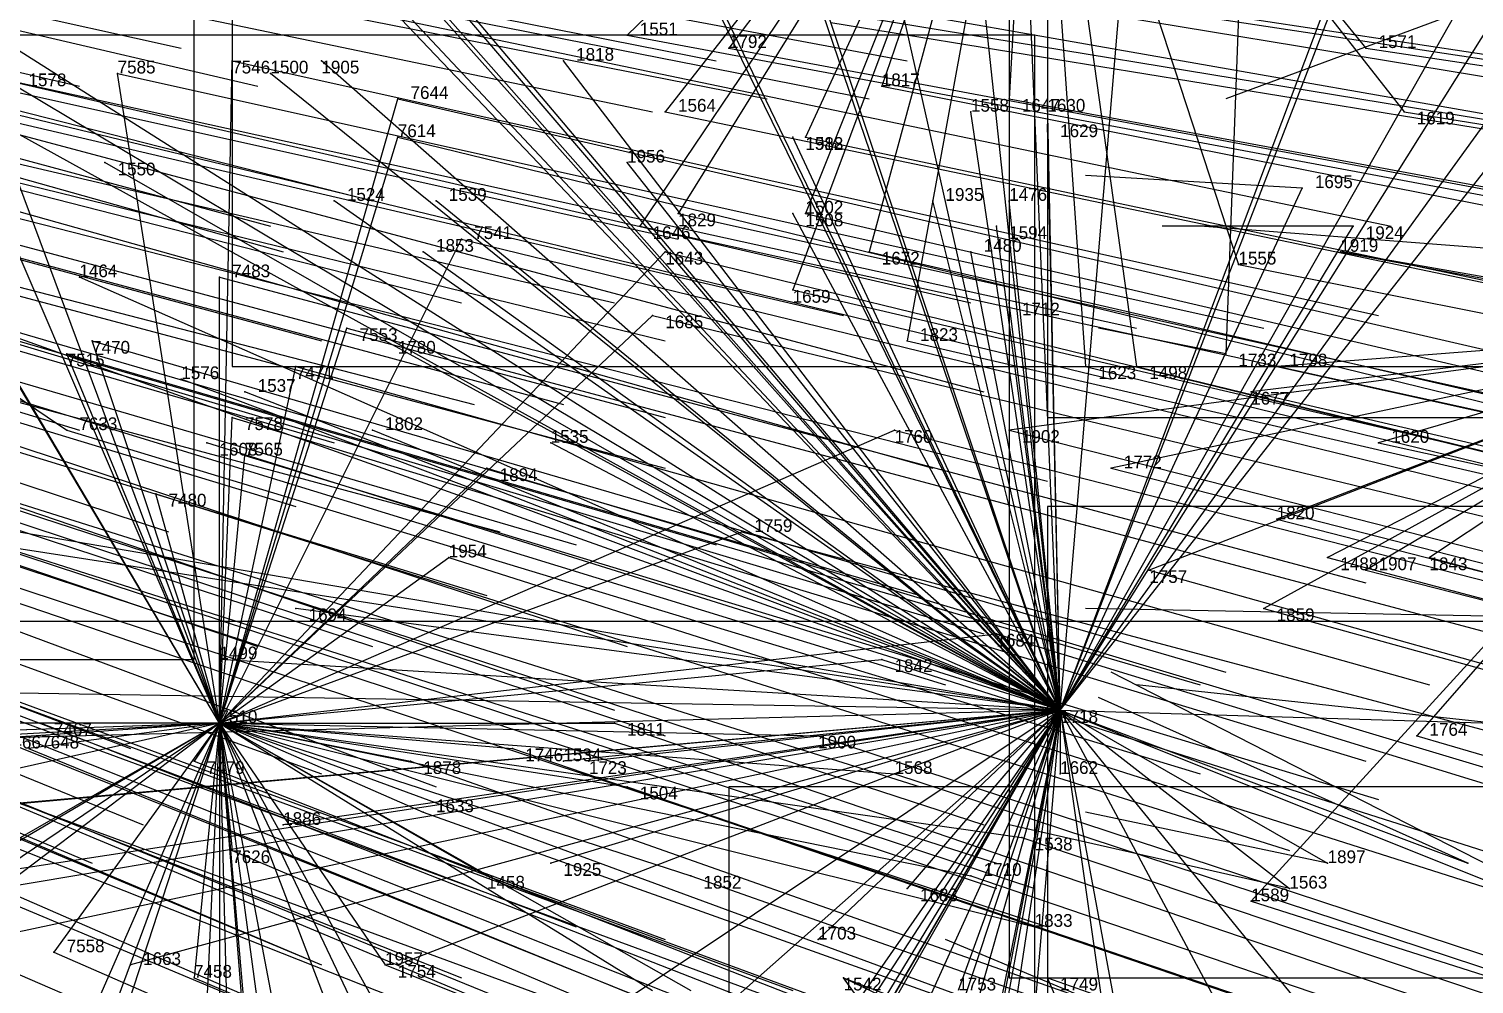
# Model space of a CAD drawing. Extents: x -0.5 to 0.59, y -0.5 to 0.59.
# Drawn here: x 0.327 to 0.4405, y -0.1445 to -0.0695 of the extents above; entities that cross this region are included whole.
import ezdxf

# ---------------------------------------------------------------- set-up
doc = ezdxf.new("R2010")
doc.units = 0
for name, color, linetype in [('Clients', 3, 'CONTINUOUS'), ('Facilities', 3, 'CONTINUOUS'), ('Facilities_lines', 3, 'CONTINUOUS'), ('Min_max_boxes', 1, 'CONTINUOUS'), ('Normals', 1, 'CONTINUOUS'), ('Source_points', 5, 'CONTINUOUS'), ('Text', 3, 'CONTINUOUS')]:
    doc.layers.add(name, color=color, linetype=linetype)

msp = doc.modelspace()

# ---------------------------------------------------------------- linework, layer by layer
at = {"layer": 'Clients', "color": 5}
for p in [(0.374, -0.07, -0.952), (0.382, -0.071, -0.971), (0.432, -0.071, -1.095), (0.343, -0.072, -0.876), (0.35, -0.072, -1.25), (0.369, -0.072, -1.25), (0.334, -0.073, -0.854), (0.346, -0.073, -1.25), (0.394, -0.074, -1.001), (0.356, -0.075, -0.91), (0.377, -0.076, -0.962), (0.401, -0.076, -1.25), (0.404, -0.075, -1.028), (0.407, -0.075, -1.25), (0.435, -0.076, -1.104), (0.407, -0.077, -1.25), (0.356, -0.078, -0.91), (0.387, -0.078, -1.25), (0.388, -0.078, -0.989), (0.333, -0.08, -1.25), (0.374, -0.08, -1.25), (0.427, -0.082, -1.25), (0.351, -0.083, -1.25), (0.359, -0.083, -1.25), (0.398, -0.083, -1.25), (0.404, -0.083, -1.25), (0.375, -0.085, -0.961), (0.378, -0.084, -0.968), (0.387, -0.084, -1.25), (0.388, -0.084, -0.992), (0.403, -0.085, -1.25), (0.431, -0.085, -1.25), (0.361, -0.086, -0.928), (0.358, -0.087, -1.25), (0.377, -0.087, -0.967), (0.393, -0.087, -1.008), (0.401, -0.087, -1.25), (0.43, -0.087, -1.097), (0.422, -0.088, -1.077), (0.331, -0.089, -1.25), (0.342, -0.089, -0.884), (0.387, -0.09, -0.992), (0.404, -0.091, -1.25), (0.352, -0.093, -0.911), (0.376, -0.092, -0.969), (0.332, -0.094, -0.862), (0.355, -0.094, -1.25), (0.396, -0.094, -1.018), (0.33, -0.095, -0.859), (0.421, -0.095, -1.25), (0.348, -0.096, -0.902), (0.41, -0.096, -1.054), (0.414, -0.096, -1.063), (0.425, -0.096, -1.089), (0.339, -0.097, -1.25), (0.344, -0.098, -1.25), (0.423, -0.098, -1.086), (0.343, -0.1, -0.894), (0.33, -0.101, -0.863), (0.341, -0.102, -1.25), (0.354, -0.101, -1.25), (0.368, -0.102, -1.25), (0.395, -0.101, -1.019), (0.404, -0.101, -1.042), (0.433, -0.102, -1.113), (0.344, -0.103, -0.897), (0.363, -0.104, -0.946), (0.412, -0.104, -1.063), (0.337, -0.106, -0.884), (0.425, -0.108, -1.096), (0.383, -0.109, -0.996), (0.36, -0.111, -0.941), (0.429, -0.111, -1.109), (0.437, -0.111, -1.126), (0.415, -0.112, -1.074), (0.432, -0.112, -1.116), (0.348, -0.115, -1.25), (0.424, -0.115, -1.099), (0.403, -0.117, -1.048), (0.342, -0.119, -1.25), (0.394, -0.119, -1.029), (0.328, -0.124, -0.877), (0.373, -0.124, -0.984), (0.389, -0.125, -1.021), (0.436, -0.125, -1.134), (0.34, -0.127, -0.908), (0.357, -0.127, -0.948), (0.365, -0.126, -0.966), (0.369, -0.127, -1.25), (0.371, -0.127, -1.25), (0.395, -0.128, -1.037), (0.408, -0.128, -1.25), (0.374, -0.129, -0.99), (0.358, -0.131, -0.953), (0.347, -0.132, -1.25), (0.405, -0.133, -1.067), (0.343, -0.134, -0.92), (0.368, -0.135, -1.25), (0.429, -0.135, -1.25), (0.44, -0.135, -1.25), (0.363, -0.136, -0.969), (0.379, -0.136, -1.007), (0.401, -0.136, -1.058), (0.396, -0.137, -1.25), (0.426, -0.137, -1.25), (0.423, -0.138, -1.111), (0.406, -0.14, -1.073), (0.389, -0.141, -1.25), (0.329, -0.142, -0.897), (0.335, -0.143, -1.25), (0.34, -0.144, -0.923), (0.355, -0.143, -0.956), (0.356, -0.143, -1.25), (0.391, -0.144, -1.041), (0.407, -0.144, -1.081)]:
    msp.add_point(p, dxfattribs=at)
at = {"layer": 'Facilities', "color": 3}
for p in [(0.408, -0.123, -1.25), (0.342, -0.124, -0.909)]:
    msp.add_point(p, dxfattribs=at)
at = {"layer": 'Facilities_lines', "color": 3}
for p, q in [((0.427, 0.064, -1.25), (0.421, -0.095, -1.25)), ((0.408, -0.123, -1.25), (0.468, 0.032, -1.25)), ((0.408, -0.123, -1.25), (0.466, 0.031, -1.25)), ((0.408, -0.123, -1.25), (0.492, 0.025, -1.25)), ((0.408, -0.123, -1.25), (0.497, 0, -1.25)), ((0.408, -0.123, -1.25), (0.385, -0.021, -1.25)), ((0.408, -0.123, -1.25), (0.375, -0.026, -1.25)), ((0.408, -0.123, -1.25), (0.324, -0.028, -1.25)), ((0.408, -0.123, -1.25), (0.404, -0.029, -1.25)), ((0.408, -0.123, -1.25), (0.465, -0.032, -1.25)), ((0.408, -0.123, -1.25), (0.364, -0.033, -1.25)), ((0.408, -0.123, -1.25), (0.337, -0.039, -1.25)), ((0.406, -0.039, -1.018), (0.374, -0.07, -0.952)), ((0.406, -0.039, -1.018), (0.375, -0.085, -0.961)), ((0.406, -0.039, -1.018), (0.377, -0.076, -0.962)), ((0.406, -0.039, -1.018), (0.378, -0.084, -0.968)), ((0.406, -0.039, -1.018), (0.382, -0.071, -0.971)), ((0.406, -0.039, -1.018), (0.387, -0.09, -0.992)), ((0.406, -0.039, -1.018), (0.388, -0.084, -0.992)), ((0.406, -0.039, -1.018), (0.388, -0.078, -0.989)), ((0.406, -0.039, -1.018), (0.393, -0.087, -1.008)), ((0.406, -0.039, -1.018), (0.394, -0.074, -1.001)), ((0.406, -0.039, -1.018), (0.396, -0.094, -1.018)), ((0.406, -0.039, -1.018), (0.404, -0.075, -1.028)), ((0.406, -0.039, -1.018), (0.414, -0.096, -1.063)), ((0.406, -0.039, -1.018), (0.422, -0.088, -1.077)), ((0.406, -0.039, -1.018), (0.432, -0.071, -1.095)), ((0.406, -0.039, -1.018), (0.435, -0.076, -1.104)), ((0.406, -0.039, -1.018), (0.41, -0.096, -1.054)), ((0.408, -0.123, -1.25), (0.337, -0.04, -1.25)), ((0.408, -0.123, -1.25), (0.368, -0.04, -1.25)), ((0.408, -0.123, -1.25), (0.415, -0.04, -1.25)), ((0.408, -0.123, -1.25), (0.332, -0.042, -1.25)), ((0.408, -0.123, -1.25), (0.342, -0.049, -1.25)), ((0.408, -0.123, -1.25), (0.45, -0.049, -1.25)), ((0.408, -0.123, -1.25), (0.347, -0.059, -1.25)), ((0.408, -0.123, -1.25), (0.401, -0.058, -1.25)), ((0.408, -0.123, -1.25), (0.456, -0.062, -1.25)), ((0.408, -0.123, -1.25), (0.318, -0.066, -1.25)), ((0.408, -0.123, -1.25), (0.389, -0.066, -1.25)), ((0.342, -0.124, -0.909), (0.31, -0.07, -0.795)), ((0.287, -0.072, -0.739), (0.33, -0.101, -0.863)), ((0.342, -0.124, -0.909), (0.343, -0.072, -0.876)), ((0.408, -0.123, -1.25), (0.35, -0.072, -1.25)), ((0.408, -0.123, -1.25), (0.369, -0.072, -1.25)), ((0.342, -0.124, -0.909), (0.323, -0.073, -0.828)), ((0.342, -0.124, -0.909), (0.334, -0.073, -0.854)), ((0.408, -0.123, -1.25), (0.346, -0.073, -1.25)), ((0.408, -0.123, -1.25), (0.326, -0.074, -1.25)), ((0.342, -0.124, -0.909), (0.321, -0.075, -0.825)), ((0.408, -0.123, -1.25), (0.323, -0.076, -1.25)), ((0.342, -0.124, -0.909), (0.356, -0.075, -0.91)), ((0.408, -0.123, -1.25), (0.401, -0.076, -1.25)), ((0.408, -0.123, -1.25), (0.407, -0.075, -1.25)), ((0.408, -0.123, -1.25), (0.407, -0.077, -1.25)), ((0.342, -0.124, -0.909), (0.356, -0.078, -0.91)), ((0.408, -0.123, -1.25), (0.387, -0.078, -1.25)), ((0.408, -0.123, -1.25), (0.333, -0.08, -1.25)), ((0.408, -0.123, -1.25), (0.374, -0.08, -1.25)), ((0.342, -0.124, -0.909), (0.317, -0.082, -0.818)), ((0.408, -0.123, -1.25), (0.427, -0.082, -1.25)), ((0.408, -0.123, -1.25), (0.351, -0.083, -1.25)), ((0.408, -0.123, -1.25), (0.359, -0.083, -1.25)), ((0.408, -0.123, -1.25), (0.398, -0.083, -1.25)), ((0.408, -0.123, -1.25), (0.404, -0.083, -1.25)), ((0.408, -0.123, -1.25), (0.387, -0.084, -1.25)), ((0.408, -0.123, -1.25), (0.403, -0.085, -1.25)), ((0.408, -0.123, -1.25), (0.431, -0.085, -1.25)), ((0.342, -0.124, -0.909), (0.361, -0.086, -0.928)), ((0.342, -0.124, -0.909), (0.377, -0.087, -0.967)), ((0.408, -0.123, -1.25), (0.358, -0.087, -1.25)), ((0.408, -0.123, -1.25), (0.401, -0.087, -1.25)), ((0.464, -0.093, -1.183), (0.43, -0.087, -1.097)), ((0.408, -0.123, -1.25), (0.31, -0.088, -1.25)), ((0.408, -0.123, -1.25), (0.331, -0.089, -1.25)), ((0.342, -0.124, -0.909), (0.342, -0.089, -0.884)), ((0.408, -0.123, -1.25), (0.404, -0.091, -1.25)), ((0.342, -0.124, -0.909), (0.376, -0.092, -0.969)), ((0.342, -0.124, -0.909), (0.352, -0.093, -0.911)), ((0.464, -0.093, -1.183), (0.404, -0.101, -1.042)), ((0.464, -0.093, -1.183), (0.412, -0.104, -1.063)), ((0.464, -0.093, -1.183), (0.415, -0.112, -1.074)), ((0.464, -0.093, -1.183), (0.423, -0.138, -1.111)), ((0.464, -0.093, -1.183), (0.423, -0.098, -1.086)), ((0.464, -0.093, -1.183), (0.424, -0.115, -1.099)), ((0.464, -0.093, -1.183), (0.425, -0.096, -1.089)), ((0.464, -0.093, -1.183), (0.425, -0.108, -1.096)), ((0.464, -0.093, -1.183), (0.429, -0.111, -1.109)), ((0.464, -0.093, -1.183), (0.432, -0.112, -1.116)), ((0.464, -0.093, -1.183), (0.433, -0.102, -1.113)), ((0.464, -0.093, -1.183), (0.436, -0.125, -1.134)), ((0.464, -0.093, -1.183), (0.437, -0.111, -1.126)), ((0.342, -0.124, -0.909), (0.332, -0.094, -0.862)), ((0.408, -0.123, -1.25), (0.355, -0.094, -1.25)), ((0.342, -0.124, -0.909), (0.33, -0.095, -0.859)), ((0.342, -0.124, -0.909), (0.348, -0.096, -0.902)), ((0.408, -0.123, -1.25), (0.339, -0.097, -1.25)), ((0.408, -0.123, -1.25), (0.344, -0.098, -1.25)), ((0.342, -0.124, -0.909), (0.343, -0.1, -0.894)), ((0.408, -0.123, -1.25), (0.341, -0.102, -1.25)), ((0.342, -0.124, -0.909), (0.395, -0.101, -1.019)), ((0.408, -0.123, -1.25), (0.354, -0.101, -1.25)), ((0.408, -0.123, -1.25), (0.368, -0.102, -1.25)), ((0.342, -0.124, -0.909), (0.344, -0.103, -0.897)), ((0.408, -0.123, -1.25), (0.297, -0.104, -1.25)), ((0.342, -0.124, -0.909), (0.363, -0.104, -0.946)), ((0.408, -0.123, -1.25), (0.292, -0.105, -1.25)), ((0.342, -0.124, -0.909), (0.337, -0.106, -0.884)), ((0.342, -0.124, -0.909), (0.383, -0.109, -0.996)), ((0.342, -0.124, -0.909), (0.36, -0.111, -0.941)), ((0.408, -0.123, -1.25), (0.348, -0.115, -1.25)), ((0.342, -0.124, -0.909), (0.403, -0.117, -1.048)), ((0.408, -0.123, -1.25), (0.342, -0.119, -1.25)), ((0.342, -0.124, -0.909), (0.394, -0.119, -1.029)), ((0.408, -0.123, -1.25), (0.286, -0.121, -1.25)), ((0.408, -0.123, -1.25), (0.283, -0.144, -1.25)), ((0.408, -0.123, -1.25), (0.293, -0.126, -1.25)), ((0.408, -0.123, -1.25), (0.296, -0.133, -1.25)), ((0.408, -0.123, -1.25), (0.303, -0.139, -1.25)), ((0.408, -0.123, -1.25), (0.308, -0.132, -1.25)), ((0.408, -0.123, -1.25), (0.314, -0.143, -1.25)), ((0.408, -0.123, -1.25), (0.335, -0.143, -1.25)), ((0.408, -0.123, -1.25), (0.347, -0.132, -1.25)), ((0.408, -0.123, -1.25), (0.356, -0.143, -1.25)), ((0.408, -0.123, -1.25), (0.356, -0.169, -1.25)), ((0.408, -0.123, -1.25), (0.363, -0.153, -1.25)), ((0.408, -0.123, -1.25), (0.366, -0.195, -1.25)), ((0.408, -0.123, -1.25), (0.368, -0.211, -1.25)), ((0.408, -0.123, -1.25), (0.368, -0.135, -1.25)), ((0.408, -0.123, -1.25), (0.369, -0.127, -1.25)), ((0.408, -0.123, -1.25), (0.369, -0.179, -1.25)), ((0.408, -0.123, -1.25), (0.371, -0.127, -1.25)), ((0.408, -0.123, -1.25), (0.372, -0.186, -1.25)), ((0.408, -0.123, -1.25), (0.372, -0.182, -1.25)), ((0.408, -0.123, -1.25), (0.376, -0.219, -1.25)), ((0.408, -0.123, -1.25), (0.381, -0.218, -1.25)), ((0.408, -0.123, -1.25), (0.384, -0.164, -1.25)), ((0.408, -0.123, -1.25), (0.386, -0.244, -1.25)), ((0.408, -0.123, -1.25), (0.388, -0.221, -1.25)), ((0.408, -0.123, -1.25), (0.389, -0.22, -1.25)), ((0.408, -0.123, -1.25), (0.389, -0.141, -1.25)), ((0.408, -0.123, -1.25), (0.391, -0.183, -1.25)), ((0.408, -0.123, -1.25), (0.393, -0.146, -1.25)), ((0.408, -0.123, -1.25), (0.396, -0.137, -1.25)), ((0.408, -0.123, -1.25), (0.4, -0.145, -1.25)), ((0.408, -0.123, -1.25), (0.401, -0.169, -1.25)), ((0.408, -0.123, -1.25), (0.404, -0.17, -1.25)), ((0.408, -0.123, -1.25), (0.44, -0.135, -1.25)), ((0.408, -0.123, -1.25), (0.423, -0.151, -1.25)), ((0.408, -0.123, -1.25), (0.426, -0.137, -1.25)), ((0.408, -0.123, -1.25), (0.408, -0.128, -1.25)), ((0.408, -0.123, -1.25), (0.443, -0.166, -1.25)), ((0.408, -0.123, -1.25), (0.421, -0.193, -1.25)), ((0.408, -0.123, -1.25), (0.442, -0.124, -1.25)), ((0.408, -0.123, -1.25), (0.429, -0.135, -1.25)), ((0.408, -0.123, -1.25), (0.417, -0.186, -1.25)), ((0.408, -0.123, -1.25), (0.453, -0.141, -1.25)), ((0.342, -0.124, -0.909), (0.285, -0.126, -0.78)), ((0.342, -0.124, -0.909), (0.299, -0.127, -0.813)), ((0.342, -0.124, -0.909), (0.302, -0.147, -0.841)), ((0.342, -0.124, -0.909), (0.305, -0.149, -0.848)), ((0.342, -0.124, -0.909), (0.308, -0.144, -0.85)), ((0.342, -0.124, -0.909), (0.309, -0.149, -0.858)), ((0.342, -0.124, -0.909), (0.311, -0.124, -0.837)), ((0.342, -0.124, -0.909), (0.311, -0.131, -0.844)), ((0.342, -0.124, -0.909), (0.313, -0.125, -0.843)), ((0.342, -0.124, -0.909), (0.324, -0.125, -0.869)), ((0.342, -0.124, -0.909), (0.324, -0.165, -0.908)), ((0.342, -0.124, -0.909), (0.327, -0.126, -0.876)), ((0.342, -0.124, -0.909), (0.328, -0.124, -0.877)), ((0.342, -0.124, -0.909), (0.328, -0.167, -0.92)), ((0.342, -0.124, -0.909), (0.329, -0.142, -0.897)), ((0.342, -0.124, -0.909), (0.332, -0.151, -0.911)), ((0.342, -0.124, -0.909), (0.34, -0.168, -0.948)), ((0.342, -0.124, -0.909), (0.34, -0.144, -0.923)), ((0.342, -0.124, -0.909), (0.34, -0.127, -0.908)), ((0.342, -0.124, -0.909), (0.35, -0.166, -0.968)), ((0.342, -0.124, -0.909), (0.357, -0.151, -0.969)), ((0.342, -0.124, -0.909), (0.376, -0.145, -1.008)), ((0.342, -0.124, -0.909), (0.347, -0.161, -0.957)), ((0.342, -0.124, -0.909), (0.358, -0.166, -0.987)), ((0.342, -0.124, -0.909), (0.361, -0.164, -0.99)), ((0.342, -0.124, -0.909), (0.379, -0.145, -1.014)), ((0.342, -0.124, -0.909), (0.355, -0.143, -0.956)), ((0.342, -0.124, -0.909), (0.405, -0.133, -1.067)), ((0.342, -0.124, -0.909), (0.401, -0.136, -1.058)), ((0.342, -0.124, -0.909), (0.406, -0.14, -1.073)), ((0.342, -0.124, -0.909), (0.343, -0.164, -0.951)), ((0.342, -0.124, -0.909), (0.346, -0.174, -0.969)), ((0.342, -0.124, -0.909), (0.344, -0.147, -0.935)), ((0.342, -0.124, -0.909), (0.342, -0.172, -0.957)), ((0.342, -0.124, -0.909), (0.363, -0.136, -0.969)), ((0.342, -0.124, -0.909), (0.374, -0.129, -0.99)), ((0.342, -0.124, -0.909), (0.358, -0.131, -0.953)), ((0.342, -0.124, -0.909), (0.365, -0.126, -0.966)), ((0.342, -0.124, -0.909), (0.373, -0.124, -0.984)), ((0.342, -0.124, -0.909), (0.379, -0.136, -1.007)), ((0.342, -0.124, -0.909), (0.357, -0.127, -0.948)), ((0.342, -0.124, -0.909), (0.389, -0.125, -1.021)), ((0.342, -0.124, -0.909), (0.395, -0.128, -1.037)), ((0.342, -0.124, -0.909), (0.342, -0.152, -0.934)), ((0.342, -0.124, -0.909), (0.343, -0.134, -0.92)), ((0.431, -0.2, -1.187), (0.391, -0.144, -1.041)), ((0.431, -0.2, -1.187), (0.407, -0.144, -1.081))]:
    msp.add_line(p, q, dxfattribs=at)
at = {"layer": 'Min_max_boxes', "color": 1}
for p, q in [((0.407, 0.268, -1.25), (0.407, -0.1, -1.25)), ((0.407, 0.268, -1.225), (0.407, -0.1, -1.225)), ((0.343, 0.004, -1.142), (0.343, -0.096, -1.142)), ((0.343, 0.004, -0.868), (0.343, -0.096, -0.868)), ((0.34, -0.119, -0.863), (0.34, -0.005, -0.863)), ((0.34, -0.119, -0.619), (0.34, -0.005, -0.619)), ((0.404, -0.021, -1.218), (0.404, -0.144, -1.218)), ((0.404, -0.021, -1.042), (0.404, -0.144, -1.042)), ((0.406, -0.07, -1.073), (0.285, -0.07, -1.073)), ((0.406, -0.07, -0.78), (0.285, -0.07, -0.78)), ((0.406, -0.174, -1.073), (0.406, -0.07, -1.073)), ((0.406, -0.174, -0.78), (0.406, -0.07, -0.78)), ((0.406, -0.07, -1.073), (0.406, -0.07, -0.78)), ((0.343, -0.096, -1.142), (0.457, -0.096, -1.142)), ((0.343, -0.096, -0.868), (0.457, -0.096, -0.868)), ((0.343, -0.096, -1.142), (0.343, -0.096, -0.868)), ((0.407, -0.1, -1.25), (0.499, -0.1, -1.25)), ((0.407, -0.1, -1.225), (0.499, -0.1, -1.225)), ((0.407, -0.1, -1.25), (0.407, -0.1, -1.225)), ((0.487, -0.107, -1.25), (0.407, -0.107, -1.25)), ((0.407, -0.107, -1.25), (0.407, -0.287, -1.25)), ((0.487, -0.107, -1.176), (0.407, -0.107, -1.176)), ((0.407, -0.107, -1.176), (0.407, -0.287, -1.176)), ((0.407, -0.107, -1.25), (0.407, -0.107, -1.176)), ((0.309, -0.116, -1.25), (0.478, -0.116, -1.25)), ((0.309, -0.116, -1.25), (0.478, -0.116, -1.25)), ((0.232, -0.119, -0.863), (0.34, -0.119, -0.863)), ((0.232, -0.119, -0.619), (0.34, -0.119, -0.619)), ((0.34, -0.119, -0.863), (0.34, -0.119, -0.619)), ((0.476, -0.129, -1.241), (0.382, -0.129, -1.241)), ((0.382, -0.129, -1.241), (0.382, -0.261, -1.241)), ((0.476, -0.129, -1.039), (0.382, -0.129, -1.039)), ((0.382, -0.129, -1.039), (0.382, -0.261, -1.039)), ((0.382, -0.129, -1.241), (0.382, -0.129, -1.039)), ((0.404, -0.144, -1.218), (0.484, -0.144, -1.218)), ((0.404, -0.144, -1.042), (0.484, -0.144, -1.042)), ((0.404, -0.144, -1.218), (0.404, -0.144, -1.042))]:
    msp.add_line(p, q, dxfattribs=at)
at = {"layer": 'Normals', "color": 1}
for p, q in [((0.248, -0.051, -0.633), (0.339, -0.071, -0.596)), ((0.241, -0.053, -0.616), (0.331, -0.074, -0.578)), ((0.255, -0.053, -0.65), (0.345, -0.074, -0.612)), ((0.29, -0.054, -0.738), (0.381, -0.072, -0.701)), ((0.305, -0.055, -0.774), (0.396, -0.072, -0.737)), ((0.285, -0.057, -0.728), (0.376, -0.076, -0.691)), ((0.294, -0.057, -0.749), (0.385, -0.075, -0.712)), ((0.302, -0.057, -0.769), (0.393, -0.075, -0.732)), ((0.264, -0.06, -0.677), (0.354, -0.083, -0.639)), ((0.361, -0.06, -0.915), (0.452, -0.075, -0.877)), ((0.257, -0.061, -0.66), (0.346, -0.085, -0.623)), ((0.355, -0.061, -0.901), (0.446, -0.077, -0.863)), ((0.258, -0.062, -0.663), (0.347, -0.087, -0.626)), ((0.456, -0.062, -1.25), (0.421, -0.075, -1.157)), ((0.392, -0.064, -0.994), (0.484, -0.078, -0.957)), ((0.396, -0.065, -1.004), (0.488, -0.079, -0.967)), ((0.288, -0.066, -0.738), (0.378, -0.086, -0.701)), ((0.343, -0.066, -0.874), (0.434, -0.085, -0.836)), ((0.271, -0.068, -0.7), (0.361, -0.091, -0.661)), ((0.383, -0.067, -0.971), (0.474, -0.082, -0.933)), ((0.39, -0.069, -0.991), (0.482, -0.084, -0.953)), ((0.261, -0.07, -0.675), (0.35, -0.094, -0.637)), ((0.283, -0.07, -0.728), (0.373, -0.091, -0.691)), ((0.31, -0.07, -0.795), (0.401, -0.091, -0.758)), ((0.374, -0.07, -0.952), (0.465, -0.087, -0.914)), ((0.301, -0.071, -0.773), (0.391, -0.092, -0.736)), ((0.382, -0.071, -0.971), (0.473, -0.088, -0.933)), ((0.432, -0.071, -1.095), (0.524, -0.085, -1.058)), ((0.287, -0.072, -0.739), (0.377, -0.094, -0.702)), ((0.343, -0.072, -0.876), (0.433, -0.092, -0.838)), ((0.35, -0.072, -1.25), (0.35, -0.072, -1.15)), ((0.369, -0.072, -1.25), (0.369, -0.072, -1.15)), ((0.323, -0.073, -0.828), (0.414, -0.093, -0.791)), ((0.334, -0.073, -0.854), (0.424, -0.093, -0.816)), ((0.346, -0.073, -1.25), (0.346, -0.073, -1.15)), ((0.242, -0.074, -0.632), (0.331, -0.101, -0.595)), ((0.312, -0.074, -0.802), (0.402, -0.098, -0.765)), ((0.394, -0.074, -1.001), (0.485, -0.092, -0.964)), ((0.262, -0.076, -0.682), (0.351, -0.102, -0.644)), ((0.273, -0.076, -0.707), (0.362, -0.099, -0.669)), ((0.28, -0.075, -0.724), (0.369, -0.099, -0.687)), ((0.287, -0.076, -0.743), (0.377, -0.1, -0.706)), ((0.321, -0.075, -0.825), (0.412, -0.097, -0.788)), ((0.356, -0.075, -0.91), (0.447, -0.096, -0.873)), ((0.377, -0.076, -0.962), (0.468, -0.095, -0.924)), ((0.401, -0.076, -1.25), (0.401, -0.076, -1.15)), ((0.404, -0.075, -1.028), (0.496, -0.092, -0.992)), ((0.407, -0.075, -1.25), (0.407, -0.075, -1.15)), ((0.435, -0.076, -1.104), (0.527, -0.091, -1.067)), ((0.407, -0.077, -1.25), (0.407, -0.077, -1.15)), ((0.356, -0.078, -0.91), (0.446, -0.1, -0.873)), ((0.387, -0.078, -1.25), (0.387, -0.078, -1.15)), ((0.388, -0.078, -0.989), (0.478, -0.097, -0.951)), ((0.309, -0.079, -0.797), (0.398, -0.104, -0.76)), ((0.25, -0.08, -0.656), (0.338, -0.109, -0.619)), ((0.259, -0.08, -0.678), (0.348, -0.107, -0.64)), ((0.287, -0.08, -0.745), (0.377, -0.104, -0.708)), ((0.333, -0.08, -1.25), (0.333, -0.08, -1.15)), ((0.374, -0.08, -1.25), (0.374, -0.08, -1.15)), ((0.427, -0.082, -1.25), (0.41, -0.081, -1.151)), ((0.317, -0.082, -0.818), (0.407, -0.105, -0.781)), ((0.351, -0.083, -1.25), (0.351, -0.083, -1.15)), ((0.359, -0.083, -1.25), (0.359, -0.083, -1.15)), ((0.398, -0.083, -1.25), (0.398, -0.083, -1.15)), ((0.404, -0.083, -1.25), (0.404, -0.083, -1.15)), ((0.275, -0.085, -0.719), (0.364, -0.109, -0.681)), ((0.281, -0.084, -0.733), (0.37, -0.11, -0.696)), ((0.292, -0.084, -0.759), (0.381, -0.11, -0.722)), ((0.375, -0.085, -0.961), (0.466, -0.105, -0.924)), ((0.378, -0.084, -0.968), (0.468, -0.104, -0.93)), ((0.387, -0.084, -1.25), (0.387, -0.084, -1.15)), ((0.388, -0.084, -0.992), (0.478, -0.105, -0.955)), ((0.403, -0.085, -1.25), (0.403, -0.085, -1.15)), ((0.431, -0.085, -1.25), (0.416, -0.085, -1.151)), ((0.471, -0.089, -1.25), (0.419, -0.085, -1.165)), ((0.361, -0.086, -0.928), (0.451, -0.108, -0.891)), ((0.275, -0.087, -0.721), (0.363, -0.114, -0.683)), ((0.358, -0.087, -1.25), (0.358, -0.087, -1.15)), ((0.377, -0.087, -0.967), (0.467, -0.109, -0.93)), ((0.393, -0.087, -1.008), (0.484, -0.108, -0.971)), ((0.401, -0.087, -1.25), (0.401, -0.087, -1.15)), ((0.43, -0.087, -1.097), (0.521, -0.104, -1.059)), ((0.257, -0.088, -0.68), (0.345, -0.118, -0.642)), ((0.308, -0.088, -0.801), (0.397, -0.114, -0.763)), ((0.422, -0.088, -1.077), (0.512, -0.106, -1.039)), ((0.266, -0.089, -0.702), (0.354, -0.118, -0.664)), ((0.286, -0.089, -0.749), (0.374, -0.118, -0.713)), ((0.331, -0.089, -1.25), (0.331, -0.089, -1.15)), ((0.342, -0.089, -0.884), (0.432, -0.113, -0.847)), ((0.312, -0.09, -0.813), (0.402, -0.117, -0.776)), ((0.387, -0.09, -0.992), (0.477, -0.111, -0.956)), ((0.404, -0.091, -1.25), (0.404, -0.091, -1.15)), ((0.248, -0.093, -0.663), (0.335, -0.126, -0.626)), ((0.26, -0.092, -0.691), (0.348, -0.122, -0.653)), ((0.285, -0.093, -0.75), (0.373, -0.123, -0.713)), ((0.352, -0.093, -0.911), (0.442, -0.117, -0.874)), ((0.376, -0.092, -0.969), (0.467, -0.114, -0.932)), ((0.421, -0.095, -1.25), (0.411, -0.093, -1.151)), ((0.311, -0.094, -0.811), (0.399, -0.121, -0.774)), ((0.332, -0.094, -0.862), (0.421, -0.12, -0.825)), ((0.355, -0.094, -1.25), (0.355, -0.094, -1.15)), ((0.396, -0.094, -1.018), (0.487, -0.115, -0.981)), ((0.33, -0.095, -0.859), (0.419, -0.121, -0.821)), ((0.262, -0.096, -0.699), (0.35, -0.128, -0.662)), ((0.289, -0.096, -0.761), (0.377, -0.125, -0.724)), ((0.348, -0.096, -0.902), (0.437, -0.121, -0.865)), ((0.41, -0.096, -1.054), (0.5, -0.118, -1.016)), ((0.414, -0.096, -1.063), (0.504, -0.118, -1.026)), ((0.425, -0.096, -1.089), (0.515, -0.116, -1.051)), ((0.25, -0.097, -0.67), (0.336, -0.132, -0.633)), ((0.273, -0.097, -0.723), (0.359, -0.129, -0.686)), ((0.339, -0.097, -1.25), (0.339, -0.097, -1.15)), ((0.344, -0.098, -1.25), (0.344, -0.098, -1.15)), ((0.423, -0.098, -1.086), (0.513, -0.119, -1.048)), ((0.246, -0.099, -0.664), (0.332, -0.135, -0.627)), ((0.343, -0.1, -0.894), (0.432, -0.127, -0.857)), ((0.308, -0.101, -0.811), (0.397, -0.129, -0.774)), ((0.33, -0.101, -0.863), (0.419, -0.128, -0.826)), ((0.341, -0.102, -1.25), (0.341, -0.102, -1.15)), ((0.354, -0.101, -1.25), (0.354, -0.101, -1.15)), ((0.368, -0.102, -1.25), (0.368, -0.102, -1.15)), ((0.395, -0.101, -1.019), (0.485, -0.124, -0.982)), ((0.404, -0.101, -1.042), (0.494, -0.124, -1.005)), ((0.433, -0.102, -1.113), (0.524, -0.122, -1.075)), ((0.313, -0.103, -0.825), (0.402, -0.132, -0.788)), ((0.344, -0.103, -0.897), (0.433, -0.13, -0.861)), ((0.363, -0.104, -0.946), (0.453, -0.131, -0.909)), ((0.412, -0.104, -1.063), (0.502, -0.127, -1.025)), ((0.337, -0.106, -0.884), (0.426, -0.134, -0.847)), ((0.264, -0.107, -0.713), (0.35, -0.143, -0.677)), ((0.265, -0.107, -0.714), (0.35, -0.143, -0.677)), ((0.283, -0.107, -0.758), (0.37, -0.14, -0.72)), ((0.315, -0.107, -0.831), (0.403, -0.135, -0.793)), ((0.315, -0.108, -0.832), (0.403, -0.137, -0.795)), ((0.318, -0.108, -0.84), (0.406, -0.137, -0.803)), ((0.425, -0.108, -1.096), (0.515, -0.131, -1.059)), ((0.275, -0.11, -0.74), (0.361, -0.144, -0.703)), ((0.29, -0.109, -0.775), (0.377, -0.141, -0.737)), ((0.383, -0.109, -0.996), (0.473, -0.133, -0.959)), ((0.319, -0.111, -0.844), (0.407, -0.14, -0.808)), ((0.36, -0.111, -0.941), (0.448, -0.139, -0.904)), ((0.429, -0.111, -1.109), (0.519, -0.135, -1.072)), ((0.437, -0.111, -1.126), (0.526, -0.135, -1.089)), ((0.415, -0.112, -1.074), (0.504, -0.137, -1.036)), ((0.432, -0.112, -1.116), (0.522, -0.135, -1.079)), ((0.3, -0.113, -0.801), (0.387, -0.145, -0.763)), ((0.282, -0.114, -0.76), (0.369, -0.146, -0.722)), ((0.348, -0.115, -1.25), (0.348, -0.115, -1.15)), ((0.462, -0.116, -1.25), (0.41, -0.115, -1.165)), ((0.424, -0.115, -1.099), (0.514, -0.14, -1.062)), ((0.281, -0.116, -0.76), (0.367, -0.15, -0.722)), ((0.305, -0.116, -0.815), (0.392, -0.148, -0.778)), ((0.403, -0.117, -1.048), (0.491, -0.144, -1.011)), ((0.311, -0.119, -0.831), (0.397, -0.153, -0.794)), ((0.342, -0.119, -1.25), (0.342, -0.119, -1.15)), ((0.394, -0.119, -1.029), (0.482, -0.147, -0.991)), ((0.453, -0.141, -1.25), (0.412, -0.12, -1.161)), ((0.442, -0.124, -1.25), (0.414, -0.121, -1.154)), ((0.44, -0.135, -1.25), (0.411, -0.122, -1.155)), ((0.408, -0.123, -1.25), (0.408, -0.123, -1.15)), ((0.311, -0.124, -0.837), (0.397, -0.159, -0.8)), ((0.328, -0.124, -0.877), (0.415, -0.158, -0.84)), ((0.342, -0.124, -0.909), (0.429, -0.156, -0.871)), ((0.373, -0.124, -0.984), (0.461, -0.154, -0.945)), ((0.313, -0.125, -0.843), (0.399, -0.161, -0.806)), ((0.324, -0.125, -0.869), (0.411, -0.16, -0.833)), ((0.389, -0.125, -1.021), (0.477, -0.154, -0.983)), ((0.436, -0.125, -1.134), (0.525, -0.151, -1.097)), ((0.285, -0.126, -0.78), (0.371, -0.163, -0.743)), ((0.299, -0.127, -0.813), (0.385, -0.163, -0.776)), ((0.327, -0.126, -0.876), (0.413, -0.161, -0.839)), ((0.34, -0.127, -0.908), (0.427, -0.161, -0.87)), ((0.357, -0.127, -0.948), (0.445, -0.158, -0.911)), ((0.365, -0.126, -0.966), (0.453, -0.156, -0.929)), ((0.369, -0.127, -1.25), (0.369, -0.127, -1.15)), ((0.371, -0.127, -1.25), (0.371, -0.127, -1.15)), ((0.395, -0.128, -1.037), (0.483, -0.157, -1)), ((0.408, -0.128, -1.25), (0.408, -0.128, -1.15)), ((0.374, -0.129, -0.99), (0.462, -0.159, -0.952)), ((0.311, -0.131, -0.844), (0.396, -0.168, -0.807)), ((0.358, -0.131, -0.953), (0.445, -0.162, -0.916)), ((0.429, -0.135, -1.25), (0.41, -0.131, -1.152)), ((0.347, -0.132, -1.25), (0.347, -0.132, -1.15)), ((0.426, -0.137, -1.25), (0.404, -0.132, -1.153)), ((0.405, -0.133, -1.067), (0.494, -0.163, -1.03)), ((0.343, -0.134, -0.92), (0.428, -0.17, -0.882)), ((0.368, -0.135, -1.25), (0.368, -0.135, -1.15)), ((0.363, -0.136, -0.969), (0.45, -0.168, -0.932)), ((0.379, -0.136, -1.007), (0.467, -0.167, -0.969)), ((0.401, -0.136, -1.058), (0.489, -0.166, -1.021)), ((0.396, -0.137, -1.25), (0.396, -0.137, -1.15)), ((0.423, -0.138, -1.111), (0.511, -0.166, -1.074)), ((0.406, -0.14, -1.073), (0.494, -0.17, -1.037)), ((0.389, -0.141, -1.25), (0.389, -0.141, -1.15)), ((0.423, -0.151, -1.25), (0.399, -0.141, -1.153)), ((0.329, -0.142, -0.897), (0.414, -0.179, -0.859)), ((0.335, -0.143, -1.25), (0.335, -0.143, -1.15)), ((0.34, -0.144, -0.923), (0.425, -0.18, -0.884)), ((0.355, -0.143, -0.956), (0.441, -0.177, -0.918)), ((0.356, -0.143, -1.25), (0.356, -0.143, -1.15)), ((0.391, -0.144, -1.041), (0.477, -0.177, -1.004)), ((0.449, -0.172, -1.25), (0.391, -0.144, -1.173)), ((0.407, -0.144, -1.081), (0.495, -0.175, -1.044))]:
    msp.add_line(p, q, dxfattribs=at)
at = {"layer": 'Source_points', "color": 5}
for p in [(0.374, -0.07, -0.952), (0.382, -0.071, -0.971), (0.432, -0.071, -1.095), (0.343, -0.072, -0.876), (0.35, -0.072, -1.25), (0.369, -0.072, -1.25), (0.334, -0.073, -0.854), (0.346, -0.073, -1.25), (0.394, -0.074, -1.001), (0.356, -0.075, -0.91), (0.377, -0.076, -0.962), (0.401, -0.076, -1.25), (0.404, -0.075, -1.028), (0.407, -0.075, -1.25), (0.435, -0.076, -1.104), (0.407, -0.077, -1.25), (0.356, -0.078, -0.91), (0.387, -0.078, -1.25), (0.388, -0.078, -0.989), (0.333, -0.08, -1.25), (0.374, -0.08, -1.25), (0.427, -0.082, -1.25), (0.351, -0.083, -1.25), (0.359, -0.083, -1.25), (0.398, -0.083, -1.25), (0.404, -0.083, -1.25), (0.375, -0.085, -0.961), (0.378, -0.084, -0.968), (0.387, -0.084, -1.25), (0.388, -0.084, -0.992), (0.403, -0.085, -1.25), (0.431, -0.085, -1.25), (0.361, -0.086, -0.928), (0.358, -0.087, -1.25), (0.377, -0.087, -0.967), (0.393, -0.087, -1.008), (0.401, -0.087, -1.25), (0.43, -0.087, -1.097), (0.422, -0.088, -1.077), (0.331, -0.089, -1.25), (0.342, -0.089, -0.884), (0.387, -0.09, -0.992), (0.404, -0.091, -1.25), (0.352, -0.093, -0.911), (0.376, -0.092, -0.969), (0.332, -0.094, -0.862), (0.355, -0.094, -1.25), (0.396, -0.094, -1.018), (0.33, -0.095, -0.859), (0.421, -0.095, -1.25), (0.348, -0.096, -0.902), (0.41, -0.096, -1.054), (0.414, -0.096, -1.063), (0.425, -0.096, -1.089), (0.339, -0.097, -1.25), (0.344, -0.098, -1.25), (0.423, -0.098, -1.086), (0.343, -0.1, -0.894), (0.33, -0.101, -0.863), (0.341, -0.102, -1.25), (0.354, -0.101, -1.25), (0.368, -0.102, -1.25), (0.395, -0.101, -1.019), (0.404, -0.101, -1.042), (0.433, -0.102, -1.113), (0.344, -0.103, -0.897), (0.363, -0.104, -0.946), (0.412, -0.104, -1.063), (0.337, -0.106, -0.884), (0.425, -0.108, -1.096), (0.383, -0.109, -0.996), (0.36, -0.111, -0.941), (0.429, -0.111, -1.109), (0.437, -0.111, -1.126), (0.415, -0.112, -1.074), (0.432, -0.112, -1.116), (0.348, -0.115, -1.25), (0.424, -0.115, -1.099), (0.403, -0.117, -1.048), (0.342, -0.119, -1.25), (0.394, -0.119, -1.029), (0.408, -0.123, -1.25), (0.328, -0.124, -0.877), (0.342, -0.124, -0.909), (0.373, -0.124, -0.984), (0.389, -0.125, -1.021), (0.436, -0.125, -1.134), (0.34, -0.127, -0.908), (0.357, -0.127, -0.948), (0.365, -0.126, -0.966), (0.369, -0.127, -1.25), (0.371, -0.127, -1.25), (0.395, -0.128, -1.037), (0.408, -0.128, -1.25), (0.374, -0.129, -0.99), (0.358, -0.131, -0.953), (0.347, -0.132, -1.25), (0.405, -0.133, -1.067), (0.343, -0.134, -0.92), (0.368, -0.135, -1.25), (0.429, -0.135, -1.25), (0.44, -0.135, -1.25), (0.363, -0.136, -0.969), (0.379, -0.136, -1.007), (0.401, -0.136, -1.058), (0.396, -0.137, -1.25), (0.426, -0.137, -1.25), (0.423, -0.138, -1.111), (0.406, -0.14, -1.073), (0.389, -0.141, -1.25), (0.329, -0.142, -0.897), (0.335, -0.143, -1.25), (0.34, -0.144, -0.923), (0.355, -0.143, -0.956), (0.356, -0.143, -1.25), (0.391, -0.144, -1.041), (0.407, -0.144, -1.081)]:
    msp.add_point(p, dxfattribs=at)

# ---------------------------------------------------------------- texts
at = {"layer": 'Text', "color": 3}
for s, p in [('1551', (0.375, -0.07, -0.952)), ('1792', (0.382, -0.071, -0.971)), ('1571', (0.433, -0.071, -1.095)), ('1818', (0.37, -0.072, -1.25)), ('7585', (0.334, -0.073, -0.854)), ('7546', (0.343, -0.073, -0.876)), ('1500', (0.346, -0.073, -1.25)), ('1905', (0.35, -0.073, -1.25)), ('1578', (0.327, -0.074, -1.25)), ('1817', (0.394, -0.074, -1.001)), ('7644', (0.357, -0.075, -0.91)), ('1564', (0.378, -0.076, -0.962)), ('1558', (0.401, -0.076, -1.25)), ('1647', (0.405, -0.076, -1.028)), ('1630', (0.407, -0.076, -1.25)), ('1619', (0.436, -0.077, -1.104)), ('7614', (0.356, -0.078, -0.91)), ('1629', (0.408, -0.078, -1.25)), ('1588', (0.388, -0.079, -1.25)), ('1912', (0.388, -0.079, -0.989)), ('1956', (0.374, -0.08, -1.25)), ('1550', (0.334, -0.081, -1.25)), ('1695', (0.428, -0.082, -1.25)), ('1524', (0.352, -0.083, -1.25)), ('1539', (0.36, -0.083, -1.25)), ('1935', (0.399, -0.083, -1.25)), ('1476', (0.404, -0.083, -1.25)), ('1502', (0.388, -0.084, -1.25)), ('7541', (0.362, -0.086, -0.928)), ('1646', (0.376, -0.086, -0.961)), ('1829', (0.378, -0.085, -0.968)), ('1508', (0.388, -0.085, -0.992)), ('1594', (0.404, -0.086, -1.25)), ('1924', (0.432, -0.086, -1.25)), ('1853', (0.359, -0.087, -1.25)), ('1480', (0.402, -0.087, -1.25)), ('1919', (0.43, -0.087, -1.097)), ('1643', (0.377, -0.088, -0.967)), ('1672', (0.394, -0.088, -1.008)), ('1555', (0.422, -0.088, -1.077)), ('1464', (0.331, -0.089, -1.25)), ('7483', (0.343, -0.089, -0.884)), ('1659', (0.387, -0.091, -0.992)), ('1712', (0.405, -0.092, -1.25)), ('7553', (0.353, -0.094, -0.911)), ('1685', (0.377, -0.093, -0.969)), ('1823', (0.397, -0.094, -1.018)), ('7470', (0.332, -0.095, -0.862)), ('1780', (0.356, -0.095, -1.25)), ('7515', (0.33, -0.096, -0.859)), ('1733', (0.422, -0.096, -1.25)), ('1798', (0.426, -0.096, -1.089)), ('1576', (0.339, -0.097, -1.25)), ('7471', (0.348, -0.097, -0.902)), ('1623', (0.411, -0.097, -1.054)), ('1498', (0.415, -0.097, -1.063)), ('1537', (0.345, -0.098, -1.25)), ('1677', (0.423, -0.099, -1.086)), ('7633', (0.331, -0.101, -0.863)), ('7578', (0.344, -0.101, -0.894)), ('1802', (0.355, -0.101, -1.25)), ('1608', (0.342, -0.103, -1.25)), ('7565', (0.344, -0.103, -0.897)), ('1535', (0.368, -0.102, -1.25)), ('1760', (0.395, -0.102, -1.019)), ('1902', (0.405, -0.102, -1.042)), ('1620', (0.434, -0.102, -1.113)), ('1772', (0.413, -0.104, -1.063)), ('1894', (0.364, -0.105, -0.946)), ('7480', (0.338, -0.107, -0.884)), ('1820', (0.425, -0.108, -1.096)), ('1759', (0.384, -0.109, -0.996)), ('1954', (0.36, -0.111, -0.941)), ('1488', (0.43, -0.112, -1.109)), ('1907', (0.433, -0.112, -1.116)), ('1843', (0.437, -0.112, -1.126)), ('1757', (0.415, -0.113, -1.074)), ('1694', (0.349, -0.116, -1.25)), ('1859', (0.425, -0.116, -1.099)), ('1499', (0.342, -0.119, -1.25)), ('1684', (0.403, -0.118, -1.048)), ('1842', (0.395, -0.12, -1.029)), ('7510', (0.342, -0.124, -0.909)), ('1718', (0.408, -0.124, -1.25)), ('7467', (0.329, -0.125, -0.877)), ('1811', (0.374, -0.125, -0.984)), ('1764', (0.437, -0.125, -1.134)), ('7466', (0.325, -0.126, -0.869)), ('7648', (0.328, -0.126, -0.876)), ('1900', (0.389, -0.126, -1.021)), ('7479', (0.341, -0.128, -0.908)), ('1878', (0.358, -0.128, -0.948)), ('1746', (0.366, -0.127, -0.966)), ('1534', (0.369, -0.127, -1.25)), ('1723', (0.371, -0.128, -1.25)), ('1568', (0.395, -0.128, -1.037)), ('1662', (0.408, -0.128, -1.25)), ('1504', (0.375, -0.13, -0.99)), ('1633', (0.359, -0.131, -0.953)), ('1886', (0.347, -0.132, -1.25)), ('1538', (0.406, -0.134, -1.067)), ('7626', (0.343, -0.135, -0.92)), ('1925', (0.369, -0.136, -1.25)), ('1710', (0.402, -0.136, -1.058)), ('1897', (0.429, -0.135, -1.25)), ('1458', (0.363, -0.137, -0.969)), ('1852', (0.38, -0.137, -1.007)), ('1563', (0.426, -0.137, -1.25)), ('1683', (0.397, -0.138, -1.25)), ('1589', (0.423, -0.138, -1.111)), ('1833', (0.406, -0.14, -1.073)), ('1703', (0.389, -0.141, -1.25)), ('7558', (0.33, -0.142, -0.897)), ('1663', (0.336, -0.143, -1.25)), ('1957', (0.355, -0.143, -0.956)), ('7458', (0.34, -0.144, -0.923)), ('1754', (0.356, -0.144, -1.25)), ('1542', (0.391, -0.145, -1.041)), ('1753', (0.4, -0.145, -1.25)), ('1749', (0.408, -0.145, -1.081))]:
    msp.add_text(s, height=0.001, dxfattribs=at).set_placement(p)

doc.saveas('drawing.dxf')
